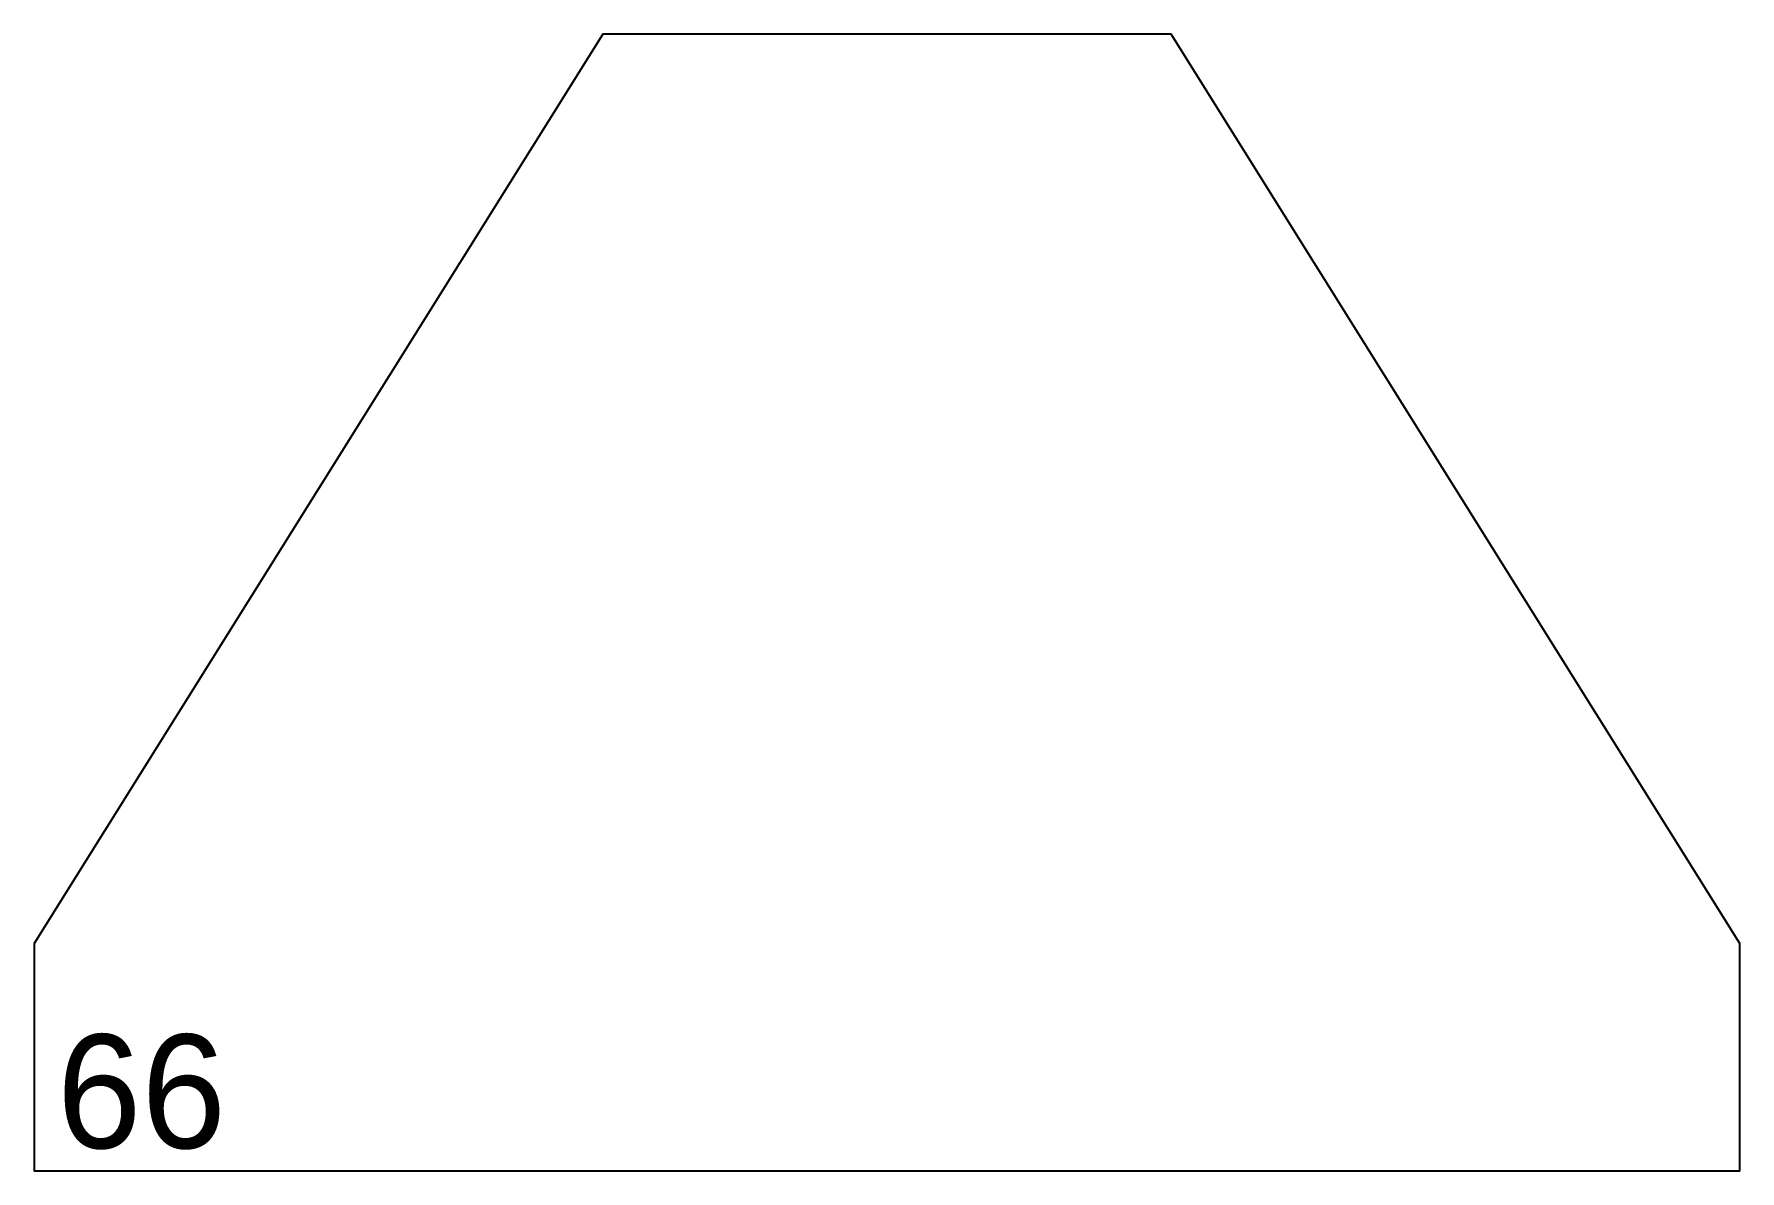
# Model space of a CAD drawing. Header units: millimetres. Extents: x 0 to 150, y 0 to 100.
import ezdxf

# ---------------------------------------------------------------- set-up
doc = ezdxf.new("R2010")
doc.units = ezdxf.units.MM
doc.header["$MEASUREMENT"] = 0
doc.layers.add('ВнешнийКонтур', color=7, linetype='Continuous')
doc.layers.add('Нумерация', color=7, linetype='Continuous')

msp = doc.modelspace()

# ---------------------------------------------------------------- linework, layer by layer
at = {"layer": 'ВнешнийКонтур', "color": 0, "linetype": 'Continuous'}
msp.add_lwpolyline([(100, 100), (50, 100), (0, 20), (0, 0), (150, 0), (150, 20)], close=True, dxfattribs=at)

# ---------------------------------------------------------------- texts
at = {"layer": 'Нумерация', "color": 0, "linetype": 'Continuous'}
msp.add_text('66', height=10, dxfattribs=at).set_placement((2, 2))

doc.saveas('drawing.dxf')
